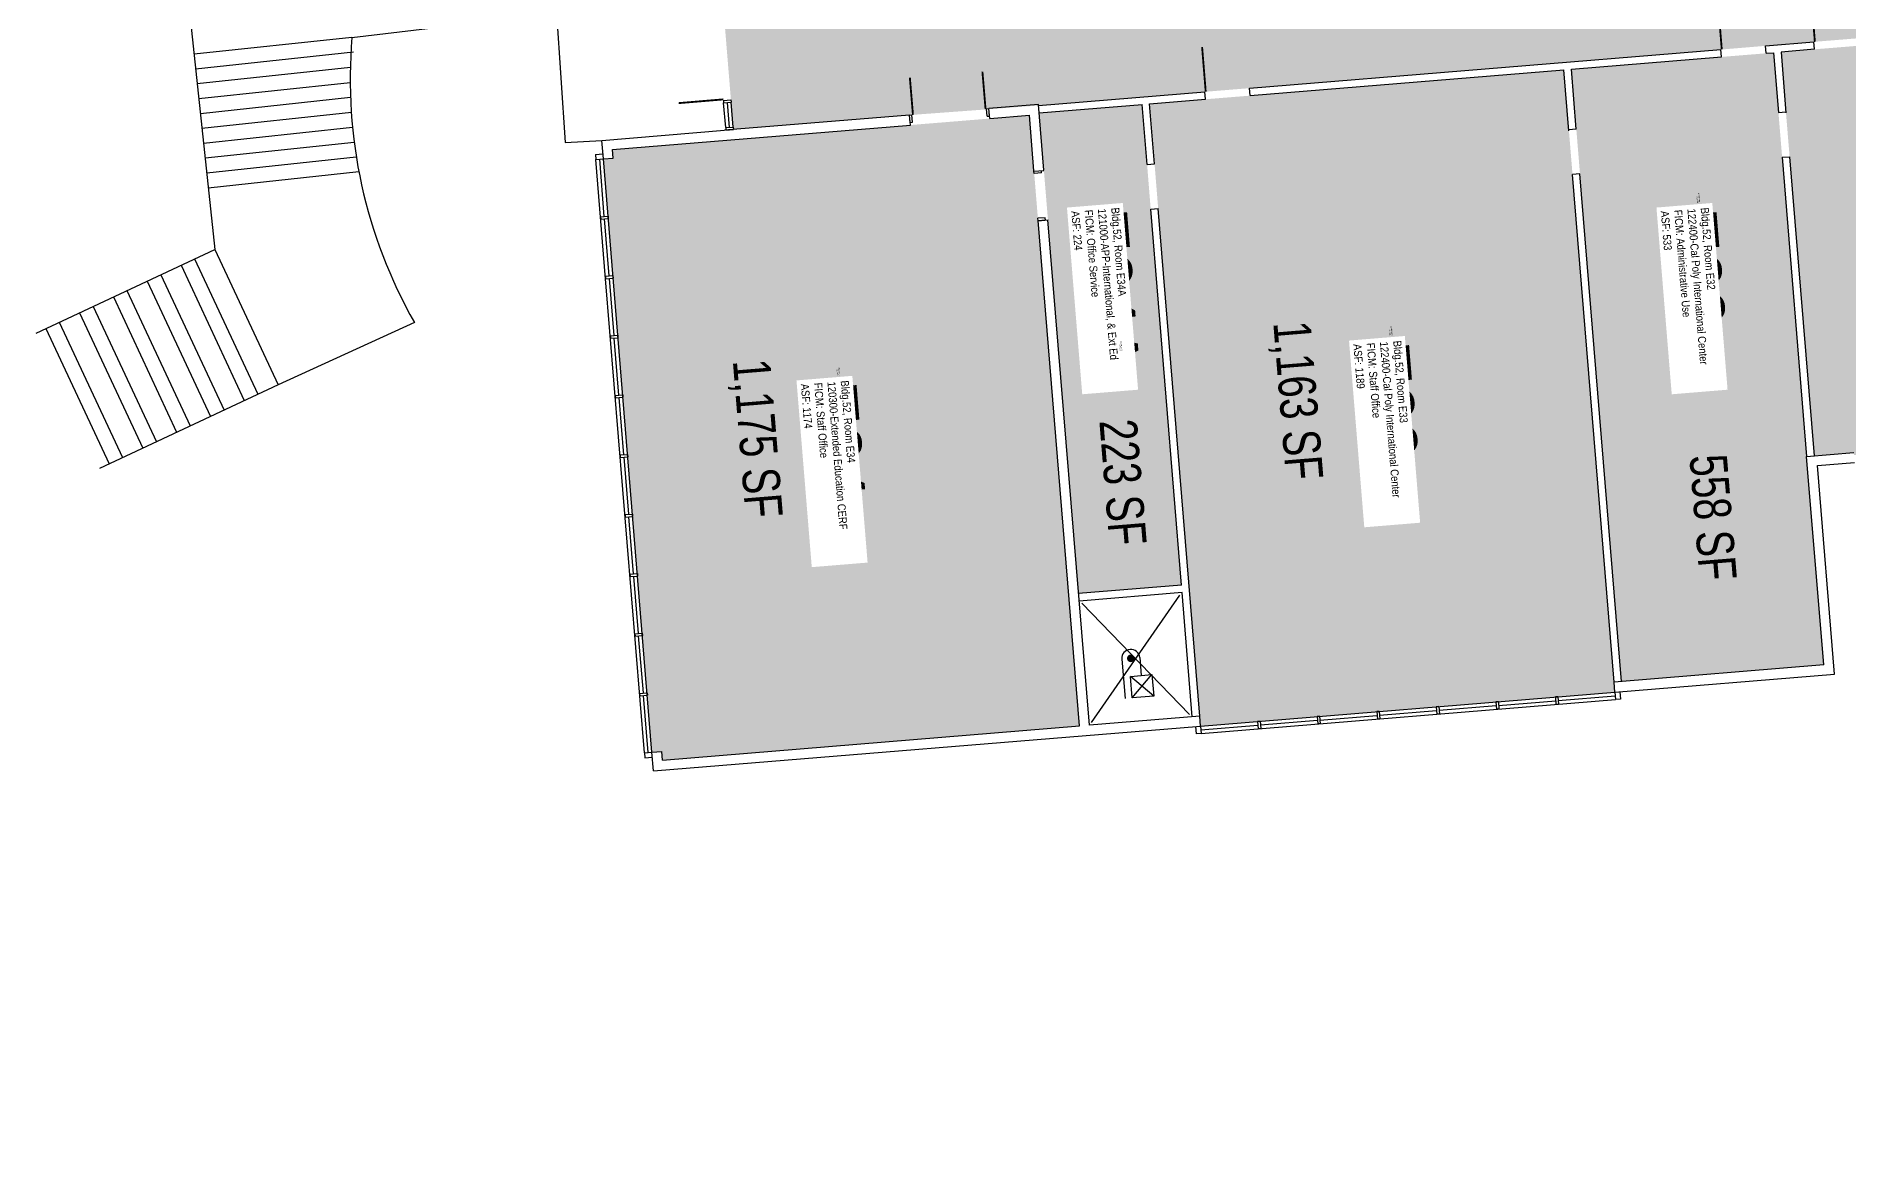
# Model space of a CAD drawing. Header units: inches. Extents: x 69213595 to 69219133, y 27671820 to 27676125.
# Drawn here: x 69213595 to 69215051, y 27672498 to 27673386 of the extents above; entities that cross this region are included whole.
import ezdxf
from ezdxf.enums import TextEntityAlignment as Align

# ---------------------------------------------------------------- set-up
doc = ezdxf.new("R2010")
doc.units = ezdxf.units.IN
doc.header["$LTSCALE"] = 100
doc.header["$MEASUREMENT"] = 0
doc.layers.get('0').update_dxf_attribs({"linetype": 'CONTINUOUS'})
for name, color, linetype in [('A-DOOR', 2, 'CONTINUOUS'), ('A-FLOR', 3, 'CONTINUOUS'), ('A-GLAZ', 1, 'CONTINUOUS'), ('A-IDEN-ICON', 4, 'CONTINUOUS'), ('A-IDEN-RNUM', 7, 'CONTINUOUS'), ('A-IDEN-SNUM', 4, 'CONTINUOUS'), ('A-IDEN-VNUM', 4, 'CONTINUOUS'), ('A-WALL', 5, 'CONTINUOUS'), ('AREA-TEXT', 3, 'CONTINUOUS'), ('Rooms-Category-Color', 7, 'CONTINUOUS'), ('Rooms-College-Color', 7, 'CONTINUOUS'), ('Rooms-Department-Color', 7, 'CONTINUOUS'), ('Rooms-Division-Color', 7, 'CONTINUOUS'), ('Rooms-Information', 7, 'CONTINUOUS')]:
    doc.layers.add(name, color=color, linetype=linetype)
doc.styles.add('CP_AREA', font='arial.ttf', dxfattribs={"height": 15})
doc.styles.add('CP_ROOMSNUMBER', font='arial.ttf', dxfattribs={"height": 1})
doc.styles.add('CP_ROOMVNUMBER', font='arial.ttf', dxfattribs={"width": 0.85, "height": 0.075})

# ---------------------------------------------------------------- blocks, each defined once
blk = doc.blocks.new('CPELEV')
at = {"color": 0, "linetype": 'ByBlock'}
for p, q in [((-0.035, 0.03), (-0.035, -0.08)), ((0.015, 0.03), (0.015, -0.02)), ((-0.015, -0.08), (-0.015, -0.02)), ((-0.015, -0.02), (0.045, -0.02)), ((-0.015, -0.08), (0.045, -0.02)), ((0.045, -0.08), (-0.015, -0.02)), ((0.045, -0.02), (0.045, -0.08)), ((0.045, -0.08), (-0.015, -0.08))]:
    blk.add_line(p, q, dxfattribs=at)
at = {"color": 0, "linetype": 'ByBlock', "const_width": 0.0106}
blk.add_lwpolyline([(-0.0153, 0.03, 1), (-0.0047, 0.03, 1)], format="xyb", close=True, dxfattribs=at)
at = {"color": 0, "linetype": 'ByBlock'}
blk.add_arc((-0.01, 0.03), 0.025, 0, 180, dxfattribs=at)

msp = doc.modelspace()

# ---------------------------------------------------------------- hatches: boundary and pattern name
at = {"layer": 'Rooms-Category-Color', "true_color": 0xadadad}
msp.add_hatch(color=253, dxfattribs=at).paths.add_polyline_path([(69215840.8, 27673099.8), (69215837.8, 27673135.7), (69215823.6, 27673308.8), (69215820.7, 27673344.7), (69215812.4, 27673446.4), (69215565.9, 27673426.2), (69215558, 27673425.5), (69215582.1, 27673131.3), (69215510.3, 27673125.4), (69215486.7, 27673413.7), (69215486.2, 27673419.6), (69215058.6, 27673384.6), (69215022.7, 27673381.7), (69214983.9, 27673378.5), (69214948, 27673375.5), (69214569.3, 27673344.5), (69214533.4, 27673341.6), (69214399.8, 27673330.6), (69214359.9, 27673327.6), (69214296.1, 27673322.9), (69214154.6, 27673311.3), (69214144.8, 27673430.9), (69214310.2, 27673444.4), (69214316.2, 27673444.9), (69214311.5, 27673502.7), (69214308.5, 27673538.6), (69214306.6, 27673562.5), (69214303.6, 27673598.4), (69214287.8, 27673791.8), (69214284.9, 27673827.6), (69214282.9, 27673851.6), (69214280, 27673887.4), (69214264.3, 27674078.8), (69214261.3, 27674114.7), (69214259.4, 27674138.6), (69214256.4, 27674174.5), (69214251.5, 27674235.3), (69214325.2, 27674241.3), (69214357.3, 27673849.6), (69214389.9, 27673451.7), (69214397.9, 27673452.4), (69214818.2, 27673486.8), (69215063.7, 27673506.9), (69215099.5, 27673509.9), (69215207.2, 27673518.7), (69215243.1, 27673521.6), (69215548, 27673546.6), (69215556, 27673547.3), (69215802.4, 27673567.5), (69215790.2, 27673716.2), (69215832.8, 27673719.7), (69215832.4, 27673725.7), (69215789.7, 27673722.2), (69215745.8, 27674258.4), (69215742.9, 27674294.3), (69215716.7, 27674613.9), (69215713.7, 27674649.8), (69215706.5, 27674738.2), (69215524.5, 27675247.9), (69215512.3, 27675281.8), (69215403.5, 27675585.9), (69215540.5, 27675634.9), (69215548.9, 27675611.3), (69215561, 27675577.4), (69215622.4, 27675405.8), (69215634.5, 27675371.9), (69215739.6, 27675078.1), (69215751.8, 27675044.2), (69215797.6, 27674916.1), (69215921.3, 27674926.2), (69215957.2, 27674929.1), (69215999.3, 27674932.6), (69216032.2, 27674935.3), (69216068.1, 27674938.2), (69216151.8, 27674945.1), (69216187.7, 27674948), (69216314.3, 27674958.4), (69216421.9, 27674967.2), (69216888.4, 27675005.4), (69216924.2, 27675008.4), (69216954.1, 27675010.8), (69216990, 27675013.8), (69217037.9, 27675017.7), (69217073.7, 27675020.6), (69217468.4, 27675053), (69217504.3, 27675055.9), (69217563.1, 27675060.7), (69217599, 27675063.7), (69217671.7, 27675069.6), (69217707.6, 27675072.6), (69218096.3, 27675104.4), (69218132.2, 27675107.4), (69218174.1, 27675110.8), (69218209.9, 27675113.7), (69218254.8, 27675117.4), (69218290.7, 27675120.3), (69218673.4, 27675151.7), (69218709.3, 27675154.6), (69218751.1, 27675158.1), (69218763.1, 27675012.1), (69218721.2, 27675008.6), (69218685.4, 27675005.7), (69218302.6, 27674974.3), (69218266.8, 27674971.4), (69218221.9, 27674967.7), (69218186, 27674964.8), (69218144.2, 27674961.4), (69218108.3, 27674958.4), (69217719.6, 27674926.6), (69217659.8, 27674921.7), (69217459.7, 27674905.3), (69217423.8, 27674902.3), (69217257.4, 27674888.7), (69217221.5, 27674885.8), (69217193.6, 27674883.5), (69217173.7, 27674881.8), (69217137.8, 27674878.9), (69216744.9, 27674846.7), (69216709, 27674843.8), (69216649.2, 27674838.9), (69216613.3, 27674835.9), (69216553.5, 27674831), (69216517.6, 27674828.1), (69216130.7, 27674796.4), (69216094.8, 27674793.4), (69216076.8, 27674792), (69216041, 27674789), (69215849.6, 27674773.3), (69215854.3, 27674716.2), (69215857.2, 27674680.3), (69215861.2, 27674631.7), (69215864.2, 27674595.8), (69215878.2, 27674423.8), (69215885.5, 27674335.6), (69215927.3, 27674339), (69215930.1, 27674304.8), (69215932.8, 27674272.9), (69215933.1, 27674268.2), (69215891.3, 27674264.8), (69215918.3, 27673935.4), (69215919.3, 27673923.3), (69215934.7, 27673734.1), (69215892.2, 27673730.6), (69215892.6, 27673724.6), (69215935.1, 27673728.1), (69215955.3, 27673482.9), (69216291.5, 27673510.5), (69216327.3, 27673513.4), (69216554.6, 27673532), (69216590.5, 27673535), (69216716, 27673545.2), (69216751.9, 27673548.2), (69217242.3, 27673588.4), (69217278.2, 27673591.3), (69217349.9, 27673597.2), (69217385.8, 27673600.1), (69217430.6, 27673603.8), (69217484.5, 27673608.2), (69217520.3, 27673611.1), (69217734.6, 27673628.7), (69217736.4, 27673606.8), (69217744.4, 27673607.4), (69217743.9, 27673613.4), (69217774.8, 27673615.9), (69217751.1, 27673905), (69217831.9, 27673911.6), (69217854.2, 27673638.5), (69217862.2, 27673639.2), (69218120.3, 27673660.3), (69218156.2, 27673663.3), (69218345.6, 27673678.8), (69218405.4, 27673683.7), (69218536.9, 27673694.4), (69218596.7, 27673699.3), (69218780.1, 27673714.4), (69218837.9, 27673719.1), (69218907.7, 27673724.8), (69218911.1, 27673683), (69218914.1, 27673647.1), (69218917.5, 27673605.2), (69218925, 27673513.5), (69218805.4, 27673503.7), (69218797.9, 27673595.4), (69218789.9, 27673594.8), (69218691.3, 27673586.7), (69218655.4, 27673583.8), (69218547.7, 27673574.9), (69218511.9, 27673572), (69218404.2, 27673563.2), (69218368.3, 27673560.2), (69218261.7, 27673551.5), (69218225.8, 27673548.6), (69218118.2, 27673539.7), (69218082.3, 27673536.8), (69217968.7, 27673527.5), (69217932.8, 27673524.5), (69217752.4, 27673509.8), (69217750.6, 27673531.7), (69217742.6, 27673531), (69217769.1, 27673208.1), (69217697.3, 27673202.2), (69217672.7, 27673503.2), (69217432.5, 27673483.5), (69217249.1, 27673468.5), (69217213.2, 27673465.6), (69217045.8, 27673451.9), (69217009.9, 27673448.9), (69216812.6, 27673432.7), (69216776.7, 27673429.8), (69216150.3, 27673378.5), (69216114.4, 27673375.5), (69215965.1, 27673363.3), (69215993.2, 27673020.5), (69215995.9, 27672988.6), (69215998.8, 27672952.7), (69216035.1, 27672509.7), (69215890.1, 27672497.8), (69215883.5, 27672577.5), (69215880.3, 27672617.4), (69215878.7, 27672636.1), (69215860.5, 27672858.8), (69215857.6, 27672894.7)])
at = {"layer": 'Rooms-Category-Color', "true_color": 0xfa9ba3}
for points in [[(69215483.5, 27673085), (69215483.3, 27673087), (69215505.3, 27673088.8), (69215478.7, 27673413), (69215059.1, 27673378.6), (69215023.2, 27673375.7), (69214996.3, 27673373.5), (69215022.9, 27673049.3), (69215054.8, 27673051.9), (69215054.9, 27673049.9), (69215435.7, 27673081.1)], [(69214493, 27673283.8), (69214489, 27673331.9), (69214533.9, 27673335.6), (69214569.8, 27673338.5), (69214821.9, 27673359.2), (69214842.6, 27673106.8), (69214845.5, 27673070.9), (69214862.8, 27672859.6), (69214530, 27672832.3), (69214495.9, 27673247.9)], [(69214050.2, 27673287.7), (69214058.1, 27673288.3), (69214057.6, 27673295.3), (69214296.8, 27673314.9), (69214360.6, 27673320.1), (69214392.5, 27673322.7), (69214432.6, 27672832.4), (69214097.8, 27672804.9), (69214097.2, 27672811.9), (69214089.2, 27672811.3), (69214061.8, 27673146.1)], [(69214489.9, 27673247.4), (69214487, 27673283.3), (69214483, 27673331.4), (69214400.3, 27673324.6), (69214432, 27672938.7), (69214514.7, 27672945.5)]]:
    msp.add_hatch(color=241, dxfattribs=at).paths.add_polyline_path(points)
at = {"layer": 'Rooms-Category-Color', "true_color": 0xfbafa2}
msp.add_hatch(color=21, dxfattribs=at).paths.add_polyline_path([(69214948.5, 27673369.6), (69214984.4, 27673372.5), (69214990.3, 27673373), (69215016.9, 27673048.8), (69215030.6, 27672881.4), (69214868.2, 27672868.1), (69214851.5, 27673071.4), (69214848.6, 27673107.3), (69214827.9, 27673359.7)])
at = {"layer": 'Rooms-College-Color', "true_color": 0xadadad}
msp.add_hatch(color=253, dxfattribs=at).paths.add_polyline_path([(69215840.8, 27673099.8), (69215837.8, 27673135.7), (69215823.6, 27673308.8), (69215820.7, 27673344.7), (69215812.4, 27673446.4), (69215565.9, 27673426.2), (69215558, 27673425.5), (69215582.1, 27673131.3), (69215510.3, 27673125.4), (69215486.7, 27673413.7), (69215486.2, 27673419.6), (69215058.6, 27673384.6), (69215022.7, 27673381.7), (69214983.9, 27673378.5), (69214948, 27673375.5), (69214569.3, 27673344.5), (69214533.4, 27673341.6), (69214399.8, 27673330.6), (69214359.9, 27673327.6), (69214296.1, 27673322.9), (69214154.6, 27673311.3), (69214144.8, 27673430.9), (69214310.2, 27673444.4), (69214316.2, 27673444.9), (69214311.5, 27673502.7), (69214308.5, 27673538.6), (69214306.6, 27673562.5), (69214303.6, 27673598.4), (69214287.8, 27673791.8), (69214284.9, 27673827.6), (69214282.9, 27673851.6), (69214280, 27673887.4), (69214264.3, 27674078.8), (69214261.3, 27674114.7), (69214259.4, 27674138.6), (69214256.4, 27674174.5), (69214251.5, 27674235.3), (69214325.2, 27674241.3), (69214357.3, 27673849.6), (69214389.9, 27673451.7), (69214397.9, 27673452.4), (69214818.2, 27673486.8), (69215063.7, 27673506.9), (69215099.5, 27673509.9), (69215207.2, 27673518.7), (69215243.1, 27673521.6), (69215548, 27673546.6), (69215556, 27673547.3), (69215802.4, 27673567.5), (69215790.2, 27673716.2), (69215832.8, 27673719.7), (69215832.4, 27673725.7), (69215789.7, 27673722.2), (69215745.8, 27674258.4), (69215742.9, 27674294.3), (69215716.7, 27674613.9), (69215713.7, 27674649.8), (69215706.5, 27674738.2), (69215524.5, 27675247.9), (69215512.3, 27675281.8), (69215403.5, 27675585.9), (69215540.5, 27675634.9), (69215548.9, 27675611.3), (69215561, 27675577.4), (69215622.4, 27675405.8), (69215634.5, 27675371.9), (69215739.6, 27675078.1), (69215751.8, 27675044.2), (69215797.6, 27674916.1), (69215921.3, 27674926.2), (69215957.2, 27674929.1), (69215999.3, 27674932.6), (69216032.2, 27674935.3), (69216068.1, 27674938.2), (69216151.8, 27674945.1), (69216187.7, 27674948), (69216314.3, 27674958.4), (69216421.9, 27674967.2), (69216888.4, 27675005.4), (69216924.2, 27675008.4), (69216954.1, 27675010.8), (69216990, 27675013.8), (69217037.9, 27675017.7), (69217073.7, 27675020.6), (69217468.4, 27675053), (69217504.3, 27675055.9), (69217563.1, 27675060.7), (69217599, 27675063.7), (69217671.7, 27675069.6), (69217707.6, 27675072.6), (69218096.3, 27675104.4), (69218132.2, 27675107.4), (69218174.1, 27675110.8), (69218209.9, 27675113.7), (69218254.8, 27675117.4), (69218290.7, 27675120.3), (69218673.4, 27675151.7), (69218709.3, 27675154.6), (69218751.1, 27675158.1), (69218763.1, 27675012.1), (69218721.2, 27675008.6), (69218685.4, 27675005.7), (69218302.6, 27674974.3), (69218266.8, 27674971.4), (69218221.9, 27674967.7), (69218186, 27674964.8), (69218144.2, 27674961.4), (69218108.3, 27674958.4), (69217719.6, 27674926.6), (69217659.8, 27674921.7), (69217459.7, 27674905.3), (69217423.8, 27674902.3), (69217257.4, 27674888.7), (69217221.5, 27674885.8), (69217193.6, 27674883.5), (69217173.7, 27674881.8), (69217137.8, 27674878.9), (69216744.9, 27674846.7), (69216709, 27674843.8), (69216649.2, 27674838.9), (69216613.3, 27674835.9), (69216553.5, 27674831), (69216517.6, 27674828.1), (69216130.7, 27674796.4), (69216094.8, 27674793.4), (69216076.8, 27674792), (69216041, 27674789), (69215849.6, 27674773.3), (69215854.3, 27674716.2), (69215857.2, 27674680.3), (69215861.2, 27674631.7), (69215864.2, 27674595.8), (69215878.2, 27674423.8), (69215885.5, 27674335.6), (69215927.3, 27674339), (69215930.1, 27674304.8), (69215932.8, 27674272.9), (69215933.1, 27674268.2), (69215891.3, 27674264.8), (69215918.3, 27673935.4), (69215919.3, 27673923.3), (69215934.7, 27673734.1), (69215892.2, 27673730.6), (69215892.6, 27673724.6), (69215935.1, 27673728.1), (69215955.3, 27673482.9), (69216291.5, 27673510.5), (69216327.3, 27673513.4), (69216554.6, 27673532), (69216590.5, 27673535), (69216716, 27673545.2), (69216751.9, 27673548.2), (69217242.3, 27673588.4), (69217278.2, 27673591.3), (69217349.9, 27673597.2), (69217385.8, 27673600.1), (69217430.6, 27673603.8), (69217484.5, 27673608.2), (69217520.3, 27673611.1), (69217734.6, 27673628.7), (69217736.4, 27673606.8), (69217744.4, 27673607.4), (69217743.9, 27673613.4), (69217774.8, 27673615.9), (69217751.1, 27673905), (69217831.9, 27673911.6), (69217854.2, 27673638.5), (69217862.2, 27673639.2), (69218120.3, 27673660.3), (69218156.2, 27673663.3), (69218345.6, 27673678.8), (69218405.4, 27673683.7), (69218536.9, 27673694.4), (69218596.7, 27673699.3), (69218780.1, 27673714.4), (69218837.9, 27673719.1), (69218907.7, 27673724.8), (69218911.1, 27673683), (69218914.1, 27673647.1), (69218917.5, 27673605.2), (69218925, 27673513.5), (69218805.4, 27673503.7), (69218797.9, 27673595.4), (69218789.9, 27673594.8), (69218691.3, 27673586.7), (69218655.4, 27673583.8), (69218547.7, 27673574.9), (69218511.9, 27673572), (69218404.2, 27673563.2), (69218368.3, 27673560.2), (69218261.7, 27673551.5), (69218225.8, 27673548.6), (69218118.2, 27673539.7), (69218082.3, 27673536.8), (69217968.7, 27673527.5), (69217932.8, 27673524.5), (69217752.4, 27673509.8), (69217750.6, 27673531.7), (69217742.6, 27673531), (69217769.1, 27673208.1), (69217697.3, 27673202.2), (69217672.7, 27673503.2), (69217432.5, 27673483.5), (69217249.1, 27673468.5), (69217213.2, 27673465.6), (69217045.8, 27673451.9), (69217009.9, 27673448.9), (69216812.6, 27673432.7), (69216776.7, 27673429.8), (69216150.3, 27673378.5), (69216114.4, 27673375.5), (69215965.1, 27673363.3), (69215993.2, 27673020.5), (69215995.9, 27672988.6), (69215998.8, 27672952.7), (69216035.1, 27672509.7), (69215890.1, 27672497.8), (69215883.5, 27672577.5), (69215880.3, 27672617.4), (69215878.7, 27672636.1), (69215860.5, 27672858.8), (69215857.6, 27672894.7)])
at = {"layer": 'Rooms-College-Color', "true_color": 0x80bc67}
for points in [[(69215483.5, 27673085), (69215483.3, 27673087), (69215505.3, 27673088.8), (69215478.7, 27673413), (69215059.1, 27673378.6), (69215023.2, 27673375.7), (69214996.3, 27673373.5), (69215022.9, 27673049.3), (69215054.8, 27673051.9), (69215054.9, 27673049.9), (69215435.7, 27673081.1)], [(69214948.5, 27673369.6), (69214984.4, 27673372.5), (69214990.3, 27673373), (69215016.9, 27673048.8), (69215030.6, 27672881.4), (69214868.2, 27672868.1), (69214851.5, 27673071.4), (69214848.6, 27673107.3), (69214827.9, 27673359.7)], [(69214493, 27673283.8), (69214489, 27673331.9), (69214533.9, 27673335.6), (69214569.8, 27673338.5), (69214821.9, 27673359.2), (69214842.6, 27673106.8), (69214845.5, 27673070.9), (69214862.8, 27672859.6), (69214530, 27672832.3), (69214495.9, 27673247.9)], [(69214050.2, 27673287.7), (69214058.1, 27673288.3), (69214057.6, 27673295.3), (69214296.8, 27673314.9), (69214360.6, 27673320.1), (69214392.5, 27673322.7), (69214432.6, 27672832.4), (69214097.8, 27672804.9), (69214097.2, 27672811.9), (69214089.2, 27672811.3), (69214061.8, 27673146.1)], [(69214489.9, 27673247.4), (69214487, 27673283.3), (69214483, 27673331.4), (69214400.3, 27673324.6), (69214432, 27672938.7), (69214514.7, 27672945.5)]]:
    msp.add_hatch(color=83, dxfattribs=at).paths.add_polyline_path(points)
at = {"layer": 'Rooms-Department-Color', "true_color": 0xacacac}
msp.add_hatch(color=253, dxfattribs=at).paths.add_polyline_path([(69215840.8, 27673099.8), (69215837.8, 27673135.7), (69215823.6, 27673308.8), (69215820.7, 27673344.7), (69215812.4, 27673446.4), (69215565.9, 27673426.2), (69215558, 27673425.5), (69215582.1, 27673131.3), (69215510.3, 27673125.4), (69215486.7, 27673413.7), (69215486.2, 27673419.6), (69215058.6, 27673384.6), (69215022.7, 27673381.7), (69214983.9, 27673378.5), (69214948, 27673375.5), (69214569.3, 27673344.5), (69214533.4, 27673341.6), (69214399.8, 27673330.6), (69214359.9, 27673327.6), (69214296.1, 27673322.9), (69214154.6, 27673311.3), (69214144.8, 27673430.9), (69214310.2, 27673444.4), (69214316.2, 27673444.9), (69214311.5, 27673502.7), (69214308.5, 27673538.6), (69214306.6, 27673562.5), (69214303.6, 27673598.4), (69214287.8, 27673791.8), (69214284.9, 27673827.6), (69214282.9, 27673851.6), (69214280, 27673887.4), (69214264.3, 27674078.8), (69214261.3, 27674114.7), (69214259.4, 27674138.6), (69214256.4, 27674174.5), (69214251.5, 27674235.3), (69214325.2, 27674241.3), (69214357.3, 27673849.6), (69214389.9, 27673451.7), (69214397.9, 27673452.4), (69214818.2, 27673486.8), (69215063.7, 27673506.9), (69215099.5, 27673509.9), (69215207.2, 27673518.7), (69215243.1, 27673521.6), (69215548, 27673546.6), (69215556, 27673547.3), (69215802.4, 27673567.5), (69215790.2, 27673716.2), (69215832.8, 27673719.7), (69215832.4, 27673725.7), (69215789.7, 27673722.2), (69215745.8, 27674258.4), (69215742.9, 27674294.3), (69215716.7, 27674613.9), (69215713.7, 27674649.8), (69215706.5, 27674738.2), (69215524.5, 27675247.9), (69215512.3, 27675281.8), (69215403.5, 27675585.9), (69215540.5, 27675634.9), (69215548.9, 27675611.3), (69215561, 27675577.4), (69215622.4, 27675405.8), (69215634.5, 27675371.9), (69215739.6, 27675078.1), (69215751.8, 27675044.2), (69215797.6, 27674916.1), (69215921.3, 27674926.2), (69215957.2, 27674929.1), (69215999.3, 27674932.6), (69216032.2, 27674935.3), (69216068.1, 27674938.2), (69216151.8, 27674945.1), (69216187.7, 27674948), (69216314.3, 27674958.4), (69216421.9, 27674967.2), (69216888.4, 27675005.4), (69216924.2, 27675008.4), (69216954.1, 27675010.8), (69216990, 27675013.8), (69217037.9, 27675017.7), (69217073.7, 27675020.6), (69217468.4, 27675053), (69217504.3, 27675055.9), (69217563.1, 27675060.7), (69217599, 27675063.7), (69217671.7, 27675069.6), (69217707.6, 27675072.6), (69218096.3, 27675104.4), (69218132.2, 27675107.4), (69218174.1, 27675110.8), (69218209.9, 27675113.7), (69218254.8, 27675117.4), (69218290.7, 27675120.3), (69218673.4, 27675151.7), (69218709.3, 27675154.6), (69218751.1, 27675158.1), (69218763.1, 27675012.1), (69218721.2, 27675008.6), (69218685.4, 27675005.7), (69218302.6, 27674974.3), (69218266.8, 27674971.4), (69218221.9, 27674967.7), (69218186, 27674964.8), (69218144.2, 27674961.4), (69218108.3, 27674958.4), (69217719.6, 27674926.6), (69217659.8, 27674921.7), (69217459.7, 27674905.3), (69217423.8, 27674902.3), (69217257.4, 27674888.7), (69217221.5, 27674885.8), (69217193.6, 27674883.5), (69217173.7, 27674881.8), (69217137.8, 27674878.9), (69216744.9, 27674846.7), (69216709, 27674843.8), (69216649.2, 27674838.9), (69216613.3, 27674835.9), (69216553.5, 27674831), (69216517.6, 27674828.1), (69216130.7, 27674796.4), (69216094.8, 27674793.4), (69216076.8, 27674792), (69216041, 27674789), (69215849.6, 27674773.3), (69215854.3, 27674716.2), (69215857.2, 27674680.3), (69215861.2, 27674631.7), (69215864.2, 27674595.8), (69215878.2, 27674423.8), (69215885.5, 27674335.6), (69215927.3, 27674339), (69215930.1, 27674304.8), (69215932.8, 27674272.9), (69215933.1, 27674268.2), (69215891.3, 27674264.8), (69215918.3, 27673935.4), (69215919.3, 27673923.3), (69215934.7, 27673734.1), (69215892.2, 27673730.6), (69215892.6, 27673724.6), (69215935.1, 27673728.1), (69215955.3, 27673482.9), (69216291.5, 27673510.5), (69216327.3, 27673513.4), (69216554.6, 27673532), (69216590.5, 27673535), (69216716, 27673545.2), (69216751.9, 27673548.2), (69217242.3, 27673588.4), (69217278.2, 27673591.3), (69217349.9, 27673597.2), (69217385.8, 27673600.1), (69217430.6, 27673603.8), (69217484.5, 27673608.2), (69217520.3, 27673611.1), (69217734.6, 27673628.7), (69217736.4, 27673606.8), (69217744.4, 27673607.4), (69217743.9, 27673613.4), (69217774.8, 27673615.9), (69217751.1, 27673905), (69217831.9, 27673911.6), (69217854.2, 27673638.5), (69217862.2, 27673639.2), (69218120.3, 27673660.3), (69218156.2, 27673663.3), (69218345.6, 27673678.8), (69218405.4, 27673683.7), (69218536.9, 27673694.4), (69218596.7, 27673699.3), (69218780.1, 27673714.4), (69218837.9, 27673719.1), (69218907.7, 27673724.8), (69218911.1, 27673683), (69218914.1, 27673647.1), (69218917.5, 27673605.2), (69218925, 27673513.5), (69218805.4, 27673503.7), (69218797.9, 27673595.4), (69218789.9, 27673594.8), (69218691.3, 27673586.7), (69218655.4, 27673583.8), (69218547.7, 27673574.9), (69218511.9, 27673572), (69218404.2, 27673563.2), (69218368.3, 27673560.2), (69218261.7, 27673551.5), (69218225.8, 27673548.6), (69218118.2, 27673539.7), (69218082.3, 27673536.8), (69217968.7, 27673527.5), (69217932.8, 27673524.5), (69217752.4, 27673509.8), (69217750.6, 27673531.7), (69217742.6, 27673531), (69217769.1, 27673208.1), (69217697.3, 27673202.2), (69217672.7, 27673503.2), (69217432.5, 27673483.5), (69217249.1, 27673468.5), (69217213.2, 27673465.6), (69217045.8, 27673451.9), (69217009.9, 27673448.9), (69216812.6, 27673432.7), (69216776.7, 27673429.8), (69216150.3, 27673378.5), (69216114.4, 27673375.5), (69215965.1, 27673363.3), (69215993.2, 27673020.5), (69215995.9, 27672988.6), (69215998.8, 27672952.7), (69216035.1, 27672509.7), (69215890.1, 27672497.8), (69215883.5, 27672577.5), (69215880.3, 27672617.4), (69215878.7, 27672636.1), (69215860.5, 27672858.8), (69215857.6, 27672894.7)])
at = {"layer": 'Rooms-Department-Color', "true_color": 0x62f98f}
for points in [[(69215483.5, 27673085), (69215483.3, 27673087), (69215505.3, 27673088.8), (69215478.7, 27673413), (69215059.1, 27673378.6), (69215023.2, 27673375.7), (69214996.3, 27673373.5), (69215022.9, 27673049.3), (69215054.8, 27673051.9), (69215054.9, 27673049.9), (69215435.7, 27673081.1)], [(69214948.5, 27673369.6), (69214984.4, 27673372.5), (69214990.3, 27673373), (69215016.9, 27673048.8), (69215030.6, 27672881.4), (69214868.2, 27672868.1), (69214851.5, 27673071.4), (69214848.6, 27673107.3), (69214827.9, 27673359.7)], [(69214493, 27673283.8), (69214489, 27673331.9), (69214533.9, 27673335.6), (69214569.8, 27673338.5), (69214821.9, 27673359.2), (69214842.6, 27673106.8), (69214845.5, 27673070.9), (69214862.8, 27672859.6), (69214530, 27672832.3), (69214495.9, 27673247.9)], [(69214050.2, 27673287.7), (69214058.1, 27673288.3), (69214057.6, 27673295.3), (69214296.8, 27673314.9), (69214360.6, 27673320.1), (69214392.5, 27673322.7), (69214432.6, 27672832.4), (69214097.8, 27672804.9), (69214097.2, 27672811.9), (69214089.2, 27672811.3), (69214061.8, 27673146.1)], [(69214489.9, 27673247.4), (69214487, 27673283.3), (69214483, 27673331.4), (69214400.3, 27673324.6), (69214432, 27672938.7), (69214514.7, 27672945.5)]]:
    msp.add_hatch(color=91, dxfattribs=at).paths.add_polyline_path(points)
at = {"layer": 'Rooms-Division-Color', "true_color": 0xadadad}
msp.add_hatch(color=253, dxfattribs=at).paths.add_polyline_path([(69215840.8, 27673099.8), (69215837.8, 27673135.7), (69215823.6, 27673308.8), (69215820.7, 27673344.7), (69215812.4, 27673446.4), (69215565.9, 27673426.2), (69215558, 27673425.5), (69215582.1, 27673131.3), (69215510.3, 27673125.4), (69215486.7, 27673413.7), (69215486.2, 27673419.6), (69215058.6, 27673384.6), (69215022.7, 27673381.7), (69214983.9, 27673378.5), (69214948, 27673375.5), (69214569.3, 27673344.5), (69214533.4, 27673341.6), (69214399.8, 27673330.6), (69214359.9, 27673327.6), (69214296.1, 27673322.9), (69214154.6, 27673311.3), (69214144.8, 27673430.9), (69214310.2, 27673444.4), (69214316.2, 27673444.9), (69214311.5, 27673502.7), (69214308.5, 27673538.6), (69214306.6, 27673562.5), (69214303.6, 27673598.4), (69214287.8, 27673791.8), (69214284.9, 27673827.6), (69214282.9, 27673851.6), (69214280, 27673887.4), (69214264.3, 27674078.8), (69214261.3, 27674114.7), (69214259.4, 27674138.6), (69214256.4, 27674174.5), (69214251.5, 27674235.3), (69214325.2, 27674241.3), (69214357.3, 27673849.6), (69214389.9, 27673451.7), (69214397.9, 27673452.4), (69214818.2, 27673486.8), (69215063.7, 27673506.9), (69215099.5, 27673509.9), (69215207.2, 27673518.7), (69215243.1, 27673521.6), (69215548, 27673546.6), (69215556, 27673547.3), (69215802.4, 27673567.5), (69215790.2, 27673716.2), (69215832.8, 27673719.7), (69215832.4, 27673725.7), (69215789.7, 27673722.2), (69215745.8, 27674258.4), (69215742.9, 27674294.3), (69215716.7, 27674613.9), (69215713.7, 27674649.8), (69215706.5, 27674738.2), (69215524.5, 27675247.9), (69215512.3, 27675281.8), (69215403.5, 27675585.9), (69215540.5, 27675634.9), (69215548.9, 27675611.3), (69215561, 27675577.4), (69215622.4, 27675405.8), (69215634.5, 27675371.9), (69215739.6, 27675078.1), (69215751.8, 27675044.2), (69215797.6, 27674916.1), (69215921.3, 27674926.2), (69215957.2, 27674929.1), (69215999.3, 27674932.6), (69216032.2, 27674935.3), (69216068.1, 27674938.2), (69216151.8, 27674945.1), (69216187.7, 27674948), (69216314.3, 27674958.4), (69216421.9, 27674967.2), (69216888.4, 27675005.4), (69216924.2, 27675008.4), (69216954.1, 27675010.8), (69216990, 27675013.8), (69217037.9, 27675017.7), (69217073.7, 27675020.6), (69217468.4, 27675053), (69217504.3, 27675055.9), (69217563.1, 27675060.7), (69217599, 27675063.7), (69217671.7, 27675069.6), (69217707.6, 27675072.6), (69218096.3, 27675104.4), (69218132.2, 27675107.4), (69218174.1, 27675110.8), (69218209.9, 27675113.7), (69218254.8, 27675117.4), (69218290.7, 27675120.3), (69218673.4, 27675151.7), (69218709.3, 27675154.6), (69218751.1, 27675158.1), (69218763.1, 27675012.1), (69218721.2, 27675008.6), (69218685.4, 27675005.7), (69218302.6, 27674974.3), (69218266.8, 27674971.4), (69218221.9, 27674967.7), (69218186, 27674964.8), (69218144.2, 27674961.4), (69218108.3, 27674958.4), (69217719.6, 27674926.6), (69217659.8, 27674921.7), (69217459.7, 27674905.3), (69217423.8, 27674902.3), (69217257.4, 27674888.7), (69217221.5, 27674885.8), (69217193.6, 27674883.5), (69217173.7, 27674881.8), (69217137.8, 27674878.9), (69216744.9, 27674846.7), (69216709, 27674843.8), (69216649.2, 27674838.9), (69216613.3, 27674835.9), (69216553.5, 27674831), (69216517.6, 27674828.1), (69216130.7, 27674796.4), (69216094.8, 27674793.4), (69216076.8, 27674792), (69216041, 27674789), (69215849.6, 27674773.3), (69215854.3, 27674716.2), (69215857.2, 27674680.3), (69215861.2, 27674631.7), (69215864.2, 27674595.8), (69215878.2, 27674423.8), (69215885.5, 27674335.6), (69215927.3, 27674339), (69215930.1, 27674304.8), (69215932.8, 27674272.9), (69215933.1, 27674268.2), (69215891.3, 27674264.8), (69215918.3, 27673935.4), (69215919.3, 27673923.3), (69215934.7, 27673734.1), (69215892.2, 27673730.6), (69215892.6, 27673724.6), (69215935.1, 27673728.1), (69215955.3, 27673482.9), (69216291.5, 27673510.5), (69216327.3, 27673513.4), (69216554.6, 27673532), (69216590.5, 27673535), (69216716, 27673545.2), (69216751.9, 27673548.2), (69217242.3, 27673588.4), (69217278.2, 27673591.3), (69217349.9, 27673597.2), (69217385.8, 27673600.1), (69217430.6, 27673603.8), (69217484.5, 27673608.2), (69217520.3, 27673611.1), (69217734.6, 27673628.7), (69217736.4, 27673606.8), (69217744.4, 27673607.4), (69217743.9, 27673613.4), (69217774.8, 27673615.9), (69217751.1, 27673905), (69217831.9, 27673911.6), (69217854.2, 27673638.5), (69217862.2, 27673639.2), (69218120.3, 27673660.3), (69218156.2, 27673663.3), (69218345.6, 27673678.8), (69218405.4, 27673683.7), (69218536.9, 27673694.4), (69218596.7, 27673699.3), (69218780.1, 27673714.4), (69218837.9, 27673719.1), (69218907.7, 27673724.8), (69218911.1, 27673683), (69218914.1, 27673647.1), (69218917.5, 27673605.2), (69218925, 27673513.5), (69218805.4, 27673503.7), (69218797.9, 27673595.4), (69218789.9, 27673594.8), (69218691.3, 27673586.7), (69218655.4, 27673583.8), (69218547.7, 27673574.9), (69218511.9, 27673572), (69218404.2, 27673563.2), (69218368.3, 27673560.2), (69218261.7, 27673551.5), (69218225.8, 27673548.6), (69218118.2, 27673539.7), (69218082.3, 27673536.8), (69217968.7, 27673527.5), (69217932.8, 27673524.5), (69217752.4, 27673509.8), (69217750.6, 27673531.7), (69217742.6, 27673531), (69217769.1, 27673208.1), (69217697.3, 27673202.2), (69217672.7, 27673503.2), (69217432.5, 27673483.5), (69217249.1, 27673468.5), (69217213.2, 27673465.6), (69217045.8, 27673451.9), (69217009.9, 27673448.9), (69216812.6, 27673432.7), (69216776.7, 27673429.8), (69216150.3, 27673378.5), (69216114.4, 27673375.5), (69215965.1, 27673363.3), (69215993.2, 27673020.5), (69215995.9, 27672988.6), (69215998.8, 27672952.7), (69216035.1, 27672509.7), (69215890.1, 27672497.8), (69215883.5, 27672577.5), (69215880.3, 27672617.4), (69215878.7, 27672636.1), (69215860.5, 27672858.8), (69215857.6, 27672894.7)])
at = {"layer": 'Rooms-Division-Color', "true_color": 0x62f98f}
for points in [[(69215483.5, 27673085), (69215483.3, 27673087), (69215505.3, 27673088.8), (69215478.7, 27673413), (69215059.1, 27673378.6), (69215023.2, 27673375.7), (69214996.3, 27673373.5), (69215022.9, 27673049.3), (69215054.8, 27673051.9), (69215054.9, 27673049.9), (69215435.7, 27673081.1)], [(69214948.5, 27673369.6), (69214984.4, 27673372.5), (69214990.3, 27673373), (69215016.9, 27673048.8), (69215030.6, 27672881.4), (69214868.2, 27672868.1), (69214851.5, 27673071.4), (69214848.6, 27673107.3), (69214827.9, 27673359.7)], [(69214493, 27673283.8), (69214489, 27673331.9), (69214533.9, 27673335.6), (69214569.8, 27673338.5), (69214821.9, 27673359.2), (69214842.6, 27673106.8), (69214845.5, 27673070.9), (69214862.8, 27672859.6), (69214530, 27672832.3), (69214495.9, 27673247.9)], [(69214050.2, 27673287.7), (69214058.1, 27673288.3), (69214057.6, 27673295.3), (69214296.8, 27673314.9), (69214360.6, 27673320.1), (69214392.5, 27673322.7), (69214432.6, 27672832.4), (69214097.8, 27672804.9), (69214097.2, 27672811.9), (69214089.2, 27672811.3), (69214061.8, 27673146.1)], [(69214489.9, 27673247.4), (69214487, 27673283.3), (69214483, 27673331.4), (69214400.3, 27673324.6), (69214432, 27672938.7), (69214514.7, 27672945.5)]]:
    msp.add_hatch(color=91, dxfattribs=at).paths.add_polyline_path(points)

# ---------------------------------------------------------------- linework, layer by layer
at = {"layer": 'A-DOOR'}
for points in [[(69214140.8, 27673405.7, 1.5, 1.5, 0), (69214105, 27673402.8, 0, 0, 0), (69214105, 27673402, 0, 0, 0.414214), (69214145.2, 27673370.7, 0, 0, 0.414214)], [(69214948.7, 27673375.6, 1.5, 1.5, 0), (69214945.8, 27673411.5, 0, 0, 0), (69214946.6, 27673411.5, 0, 0, -0.414214), (69214984, 27673377, 0, 0, -0.414214)], [(69215023.5, 27673381.7, 1.5, 1.5, 0), (69215020.6, 27673417.6, 0, 0, 0), (69215021.3, 27673417.7, 0, 0, -0.414214), (69215058.7, 27673383.1, 0, 0, -0.414214)], [(69214534.1, 27673341.6, 1.5, 1.5, 0), (69214531.2, 27673377.5, 0, 0, 0), (69214531.9, 27673377.6, 0, 0, -0.414214), (69214569.4, 27673343, 0, 0, -0.414214)], [(69214146.6, 27673335.5, 1.5, 1.5, 0), (69214110.7, 27673332.5, 0, 0, 0), (69214110.7, 27673333.3, 0, 0, -0.414214), (69214145.2, 27673370.7, 0, 0, -0.414214)], [(69214298.9, 27673323.1, 1.5, 1.5, 0), (69214296.4, 27673353, 0, 0, 0), (69214295.7, 27673352.9, 0, 0, -0.414214), (69214328, 27673325.5, 0, 0, -0.414214)], [(69214357.2, 27673327.9, 1.5, 1.5, 0), (69214354.7, 27673357.8, 0, 0, 0), (69214355.5, 27673357.8, 0, 0, 0.414214), (69214328, 27673325.5, 0, 0, 0.414214)]]:
    msp.add_lwpolyline(points, format="xyseb", dxfattribs=at)
at = {"layer": 'A-FLOR'}
for p, q in [((69214012.5, 27673404.8), (69214019.4, 27673300.8)), ((69213848.2, 27673385.2), (69213721.3, 27673371.7)), ((69213849.5, 27673373.3), (69213722.6, 27673359.8)), ((69213846.9, 27673361), (69213723.8, 27673347.9)), ((69213846.8, 27673348.9), (69213725.1, 27673335.9)), ((69213847, 27673336.9), (69213726.4, 27673324)), ((69213847.7, 27673324.9), (69213727.7, 27673312.1)), ((69213848.7, 27673312.9), (69213728.9, 27673300.1)), ((69213850, 27673301), (69213730.2, 27673288.2)), ((69213851.7, 27673289.1), (69213731.5, 27673276.3)), ((69214019.4, 27673300.8), (69214048.9, 27673302.6)), ((69213853.8, 27673277.2), (69213732.7, 27673264.3)), ((69214434.6, 27672930.9), (69214521.2, 27672841.6)), ((69214442.4, 27672835.2), (69214513.3, 27672937.3))]:
    msp.add_line(p, q, dxfattribs=at)
at = {"layer": 'A-FLOR', "flags": 128}
for points in [[(69213848.2, 27673385.2), (69214012.5, 27673404.8), (69214012.5, 27673404.8), (69213998.3, 27673524), (69213998.3, 27673524), (69213833.9, 27673504.4)], [(69213833.9, 27673504.4), (69213708.8, 27673488.9), (69213738, 27673215.1)], [(69213594.5, 27673147.9), (69213738, 27673215.1), (69213738, 27673215.1), (69213788.8, 27673106.3), (69213788.8, 27673106.3), (69213645.3, 27673039.2)], [(69213710.9, 27673202.4), (69213761.7, 27673093.7)], [(69213721.8, 27673207.4), (69213772.6, 27673098.8)], [(69213683.7, 27673189.6), (69213734.6, 27673080.9)], [(69213694.6, 27673194.7), (69213745.5, 27673086)], [(69213656.5, 27673176.9), (69213707.3, 27673068.2)], [(69213667.4, 27673182), (69213718.2, 27673073.3)], [(69213629.4, 27673164.2), (69213680.2, 27673055.5)], [(69213640.2, 27673169.3), (69213691.1, 27673060.6)], [(69213602.2, 27673151.5), (69213653, 27673042.8)], [(69213613, 27673156.6), (69213663.9, 27673047.9)]]:
    msp.add_lwpolyline(points, dxfattribs=at)
msp.add_lwpolyline([(69213848.2, 27673385.2, 0.151742), (69213898.4, 27673156.3), (69213788.8, 27673106.3)], format="xyb", dxfattribs=at)
at = {"layer": 'A-GLAZ'}
for p, q in [((69214148.5, 27673312.8), (69214146.8, 27673332.7)), ((69214151.4, 27673313), (69214149.8, 27673333)), ((69214154.4, 27673313.3), (69214152.8, 27673333.2)), ((69214052, 27673191.5), (69214044.2, 27673287.2)), ((69214050.9, 27673241.6), (69214047.2, 27673287.4)), ((69214061.8, 27673146.1), (69214050.2, 27673287.7)), ((69214054.9, 27673193.7), (69214051.1, 27673239.6)), ((69214083.2, 27672810.8), (69214052, 27673191.5)), ((69214058.8, 27673145.9), (69214055, 27673191.7)), ((69214062.7, 27673098.1), (69214058.9, 27673143.9)), ((69214089.2, 27672811.3), (69214061.8, 27673146.1)), ((69214066.6, 27673050.2), (69214062.9, 27673096.1)), ((69214070.5, 27673002.4), (69214066.8, 27673048.2)), ((69214074.5, 27672954.5), (69214070.7, 27673000.4)), ((69214078.4, 27672906.7), (69214074.6, 27672952.5)), ((69214082.3, 27672858.9), (69214078.5, 27672904.7)), ((69214086.2, 27672811), (69214082.5, 27672856.9)), ((69214530, 27672832.3), (69214862.8, 27672859.6)), ((69214530.5, 27672826.4), (69214863.3, 27672853.6)), ((69214769.4, 27672848.9), (69214815.3, 27672852.7)), ((69214817.2, 27672852.9), (69214863.1, 27672856.6)), ((69214578, 27672833.3), (69214623.9, 27672837)), ((69214625.9, 27672837.2), (69214671.7, 27672840.9)), ((69214673.7, 27672841.1), (69214719.6, 27672844.9)), ((69214721.6, 27672845), (69214767.4, 27672848.8)), ((69214530.2, 27672829.3), (69214576.1, 27672833.1))]:
    msp.add_line(p, q, dxfattribs=at)
at = {"layer": 'A-WALL'}
for p, q in [((69214983.9, 27673378.5), (69215022.7, 27673381.7)), ((69214984.4, 27673372.5), (69214983.9, 27673378.5)), ((69215023.2, 27673375.7), (69214996.3, 27673373.5)), ((69215023.2, 27673375.7), (69215022.7, 27673381.7)), ((69214569.3, 27673344.5), (69214948, 27673375.5)), ((69214827.9, 27673359.7), (69214948.5, 27673369.6)), ((69214948.5, 27673369.6), (69214948, 27673375.5)), ((69214984.4, 27673372.5), (69214990.3, 27673373)), ((69214990.3, 27673373), (69214994.3, 27673324.9)), ((69214996.3, 27673373.5), (69215000.3, 27673324.6)), ((69214569.8, 27673338.5), (69214821.9, 27673359.2)), ((69214825.9, 27673310.3), (69214821.9, 27673359.2)), ((69214831.8, 27673311.6), (69214827.9, 27673359.7)), ((69214146.7, 27673334.7), (69214152.6, 27673335.2)), ((69214146.7, 27673334.7), (69214146.8, 27673332.7)), ((69214146.8, 27673332.7), (69214152.8, 27673333.2)), ((69214152.6, 27673335.2), (69214152.8, 27673333.2)), ((69214399.8, 27673330.6), (69214533.4, 27673341.6)), ((69214489, 27673331.9), (69214533.9, 27673335.6)), ((69214493, 27673283.8), (69214489, 27673331.9)), ((69214533.9, 27673335.6), (69214533.4, 27673341.6)), ((69214569.8, 27673338.5), (69214569.3, 27673344.5)), ((69214296.1, 27673322.9), (69214147.6, 27673310.7)), ((69214296.1, 27673322.9), (69214298.1, 27673323)), ((69214296.6, 27673316.9), (69214296.1, 27673322.9)), ((69214296.8, 27673314.9), (69214296.1, 27673322.9)), ((69214298.6, 27673317.1), (69214298.1, 27673323)), ((69214357.9, 27673327.9), (69214359.9, 27673328.1)), ((69214358.4, 27673322), (69214357.9, 27673327.9)), ((69214358.4, 27673322), (69214360.4, 27673322.1)), ((69214399.8, 27673331.4), (69214359.9, 27673328.1)), ((69214360.4, 27673322.1), (69214359.9, 27673328.1)), ((69214360.6, 27673320.1), (69214359.9, 27673328.1)), ((69214360.6, 27673320.1), (69214392.5, 27673322.7)), ((69214396.1, 27673278.1), (69214392.5, 27673322.7)), ((69214404.1, 27673278.8), (69214399.8, 27673331.4)), ((69214400.3, 27673324.6), (69214483, 27673331.4)), ((69214487, 27673283.3), (69214483, 27673331.4)), ((69214994.3, 27673324.9), (69215000.3, 27673325.4)), ((69214048.9, 27673302.6), (69214147.6, 27673310.7)), ((69214057.6, 27673295.3), (69214296.8, 27673314.9)), ((69214148.5, 27673312.8), (69214154.4, 27673313.3)), ((69214148.5, 27673312.8), (69214148.6, 27673310.8)), ((69214148.6, 27673310.8), (69214154.6, 27673311.3)), ((69214154.4, 27673313.3), (69214154.6, 27673311.3)), ((69214296.6, 27673316.9), (69214298.6, 27673317.1)), ((69214831.8, 27673311.6), (69214825.9, 27673311.1)), ((69214043.9, 27673291.2), (69214049.8, 27673291.7)), ((69214043.9, 27673291.2), (69214044.2, 27673287.2)), ((69214050.2, 27673287.7), (69214048.9, 27673302.6)), ((69214050.2, 27673287.7), (69214058.1, 27673288.3)), ((69214058.1, 27673288.3), (69214057.6, 27673295.3)), ((69214997.2, 27673289), (69215003.2, 27673289.5)), ((69214997.2, 27673289), (69215016.9, 27673048.8)), ((69215003.2, 27673289.5), (69215022.9, 27673049.3)), ((69214044.2, 27673287.2), (69214050.2, 27673287.7)), ((69214396.1, 27673277.9), (69214404.1, 27673278.5)), ((69214396.3, 27673275.9), (69214396.1, 27673277.9)), ((69214402.3, 27673276.4), (69214396.3, 27673275.9)), ((69214402.3, 27673276.4), (69214396.3, 27673275.9)), ((69214402.3, 27673276.4), (69214402.1, 27673278.4)), ((69214487, 27673283.3), (69214493, 27673283.8)), ((69214834.8, 27673275.7), (69214828.8, 27673275.2)), ((69214862.2, 27672867.6), (69214828.8, 27673275.2)), ((69214868.2, 27672868.1), (69214834.8, 27673275.7)), ((69214489.9, 27673247.4), (69214495.9, 27673247.9)), ((69214514.7, 27672945.5), (69214489.9, 27673247.4)), ((69214529.3, 27672840.3), (69214495.9, 27673247.9)), ((69214048, 27673241.3), (69214053.9, 27673241.8)), ((69214048, 27673241.3), (69214048.1, 27673239.3)), ((69214048.1, 27673239.3), (69214054.1, 27673239.8)), ((69214053.9, 27673241.8), (69214054.1, 27673239.8)), ((69214405.2, 27673240.5), (69214399.2, 27673240)), ((69214399.4, 27673238), (69214399.2, 27673240)), ((69214399.4, 27673238), (69214407.4, 27673238.7)), ((69214405.4, 27673238.5), (69214399.4, 27673238)), ((69214432.6, 27672832.4), (69214399.4, 27673238.3)), ((69214405.4, 27673238.5), (69214405.2, 27673240.5)), ((69214440.6, 27672833), (69214407.3, 27673238.9)), ((69214051.9, 27673193.5), (69214057.9, 27673194)), ((69214051.9, 27673193.5), (69214052, 27673191.5)), ((69214052, 27673191.5), (69214058, 27673192)), ((69214057.9, 27673194), (69214058, 27673192)), ((69214055.8, 27673145.7), (69214061.8, 27673146.1)), ((69214055.8, 27673145.7), (69214061.8, 27673146.1)), ((69214055.8, 27673145.7), (69214056, 27673143.7)), ((69214056, 27673143.7), (69214061.9, 27673144.1)), ((69214061.8, 27673146.1), (69214061.9, 27673144.1)), ((69214059.7, 27673097.8), (69214065.7, 27673098.3)), ((69214059.7, 27673097.8), (69214059.9, 27673095.8)), ((69214059.9, 27673095.8), (69214065.9, 27673096.3)), ((69214065.7, 27673098.3), (69214065.9, 27673096.3)), ((69214063.6, 27673050), (69214069.6, 27673050.5)), ((69214063.6, 27673050), (69214063.8, 27673048)), ((69214063.8, 27673048), (69214069.8, 27673048.5)), ((69214069.6, 27673050.5), (69214069.8, 27673048.5)), ((69215016.9, 27673048.8), (69215054.8, 27673051.9)), ((69215030.6, 27672881.4), (69215016.9, 27673048.8)), ((69215025.5, 27673041.5), (69215055.4, 27673044)), ((69215039.3, 27672874.1), (69215025.5, 27673041.5)), ((69214067.6, 27673002.1), (69214073.5, 27673002.6)), ((69214067.6, 27673002.1), (69214067.7, 27673000.1)), ((69214067.7, 27673000.1), (69214073.7, 27673000.6)), ((69214073.5, 27673002.6), (69214073.7, 27673000.6)), ((69214071.5, 27672954.3), (69214077.5, 27672954.8)), ((69214071.5, 27672954.3), (69214071.6, 27672952.3)), ((69214077.5, 27672954.8), (69214077.6, 27672952.8)), ((69214071.6, 27672952.3), (69214077.6, 27672952.8)), ((69214514.7, 27672945.5), (69214432, 27672938.7)), ((69214515.2, 27672939.5), (69214432.4, 27672932.7)), ((69214523.3, 27672839.8), (69214515.2, 27672939.5)), ((69214075.4, 27672906.5), (69214081.4, 27672906.9)), ((69214075.4, 27672906.5), (69214075.6, 27672904.5)), ((69214075.6, 27672904.5), (69214081.5, 27672905)), ((69214081.4, 27672906.9), (69214081.5, 27672905)), ((69215030.6, 27672881.4), (69214862.2, 27672867.6)), ((69214862.8, 27672859.6), (69214862.2, 27672867.6)), ((69214862.8, 27672859.6), (69215039.3, 27672874.1)), ((69214079.3, 27672858.6), (69214085.3, 27672859.1)), ((69214079.3, 27672858.6), (69214079.5, 27672856.6)), ((69214079.5, 27672856.6), (69214085.5, 27672857.1)), ((69214085.3, 27672859.1), (69214085.5, 27672857.1)), ((69214769.2, 27672851.9), (69214767.2, 27672851.8)), ((69214767.2, 27672851.8), (69214767.7, 27672845.8)), ((69214769.2, 27672851.9), (69214769.7, 27672846)), ((69214817, 27672855.9), (69214815, 27672855.7)), ((69214815, 27672855.7), (69214815.5, 27672849.7)), ((69214817, 27672855.9), (69214817.5, 27672849.9)), ((69214862.8, 27672859.6), (69214863.3, 27672853.6)), ((69214867.3, 27672854), (69214863.3, 27672853.6)), ((69214866.8, 27672859.9), (69214867.3, 27672854)), ((69214529.3, 27672840.3), (69214440.6, 27672833)), ((69214530, 27672832.3), (69214529.3, 27672840.3)), ((69214625.6, 27672840.2), (69214623.6, 27672840)), ((69214623.6, 27672840), (69214624.1, 27672834)), ((69214625.6, 27672840.2), (69214626.1, 27672834.2)), ((69214673.5, 27672844.1), (69214671.5, 27672843.9)), ((69214671.5, 27672843.9), (69214672, 27672837.9)), ((69214674, 27672838.1), (69214672, 27672837.9)), ((69214673.5, 27672844.1), (69214674, 27672838.1)), ((69214721.3, 27672848), (69214719.3, 27672847.8)), ((69214719.3, 27672847.8), (69214719.8, 27672841.9)), ((69214721.8, 27672842), (69214719.8, 27672841.9)), ((69214721.3, 27672848), (69214721.8, 27672842)), ((69214769.7, 27672846), (69214767.7, 27672845.8)), ((69214817.5, 27672849.9), (69214815.5, 27672849.7)), ((69214090.4, 27672796.3), (69214530, 27672832.3)), ((69214097.8, 27672804.9), (69214432.6, 27672832.4)), ((69214526, 27672832), (69214526.5, 27672826)), ((69214530.5, 27672826.4), (69214526.5, 27672826)), ((69214530, 27672832.3), (69214530.5, 27672826.4)), ((69214577.8, 27672836.3), (69214575.8, 27672836.1)), ((69214575.8, 27672836.1), (69214576.3, 27672830.1)), ((69214578.3, 27672830.3), (69214576.3, 27672830.1)), ((69214577.8, 27672836.3), (69214578.3, 27672830.3)), ((69214626.1, 27672834.2), (69214624.1, 27672834)), ((69214083.2, 27672810.8), (69214089.2, 27672811.3)), ((69214083.2, 27672810.8), (69214083.6, 27672806.8)), ((69214089.2, 27672811.3), (69214097.2, 27672811.9)), ((69214090.4, 27672796.3), (69214089.2, 27672811.3)), ((69214097.8, 27672804.9), (69214097.2, 27672811.9)), ((69214083.6, 27672806.8), (69214089.5, 27672807.3))]:
    msp.add_line(p, q, dxfattribs=at)

# ---------------------------------------------------------------- block references
at = {"layer": 'A-IDEN-ICON', "xscale": 287.9999999964521, "yscale": 287.9999999964521, "zscale": 287.9999999964521, "rotation": 4.684401756430068}
msp.add_blockref('CPELEV', (69214477.5, 27672878.3), dxfattribs=at)

# ---------------------------------------------------------------- texts
at = {"layer": 'A-IDEN-RNUM', "style": 'CP_ROOMSNUMBER', "width": 0.85}
for s, p in [('0E32-00', (69214929.2, 27673254.9)), ('0E33-00', (69214682.1, 27673148.2)), ('0E34-A0', (69214465, 27673136)), ('0E34-00', (69214238.3, 27673116.1))]:
    msp.add_text(s, height=1, rotation=274.68, dxfattribs=at).set_placement(p, align=Align.MIDDLE)
at = {"layer": 'A-IDEN-SNUM', "style": 'CP_ROOMSNUMBER', "width": 0.85}
for s, p in [('05200E3200', (69214930.5, 27673256.5)), ('05200E3300', (69214683.5, 27673149.8)), ('05200E34A0', (69214466.3, 27673137.6)), ('05200E3400', (69214239.6, 27673117.7))]:
    msp.add_text(s, height=1, rotation=274.68, dxfattribs=at).set_placement(p, align=Align.MIDDLE)
at = {"layer": 'A-IDEN-VNUM', "style": 'CP_ROOMVNUMBER', "width": 0.85}
for s, p in [('E34A', (69214453.5, 27673182.3)), ('E32', (69214925.6, 27673200.1)), ('E33', (69214678.6, 27673093.4)), ('E34', (69214234.7, 27673061.3))]:
    msp.add_text(s, height=45, rotation=274.68, dxfattribs=at).set_placement(p, align=Align.MIDDLE)
at = {"layer": 'AREA-TEXT', "style": 'CP_AREA', "width": 0.75}
for s, p in [('1,163 SF', (69214608.5, 27673093.8)), ('1,175 SF', (69214174.3, 27673063.3)), ('223 SF', (69214467.7, 27673028.1)), ('558 SF', (69214941.8, 27672999.9))]:
    msp.add_text(s, height=30, rotation=274.68, dxfattribs=at).set_placement(p, align=Align.MIDDLE_CENTER)

# ---------------------------------------------------------------- next in the draw order: texts
at = {"layer": 'Rooms-Information', "char_height": 6.429, "width": 144, "attachment_point": 7, "rotation": 274.68, "style": 'CP_ROOMVNUMBER', "bg_fill": 3, "box_fill_scale": 1.5, "bg_fill_color": 256, "bg_fill_true_color": 13158600, "bg_fill_transparency": 0}
for s, insert in [('Bldg.52, Room E34A^M^J121000-APP-International, & Ext Ed^M^JFICM: Office Service^M^JASF: 224', (69214426, 27673245.7)), ('Bldg.52, Room E32^M^J122400-Cal Poly International Center^M^JFICM: Administrative Use^M^JASF: 533', (69214899.6, 27673245.7)), ('Bldg.52, Room E33^M^J122400-Cal Poly International Center^M^JFICM: Staff Office^M^JASF: 1189', (69214652.6, 27673138.9)), ('Bldg.52, Room E34^M^J120300-Extended Education CERF^M^JFICM: Staff Office^M^JASF: 1174', (69214208.7, 27673106.9))]:
    msp.add_mtext(s, dxfattribs=dict(at, insert=insert))

doc.saveas('drawing.dxf')
